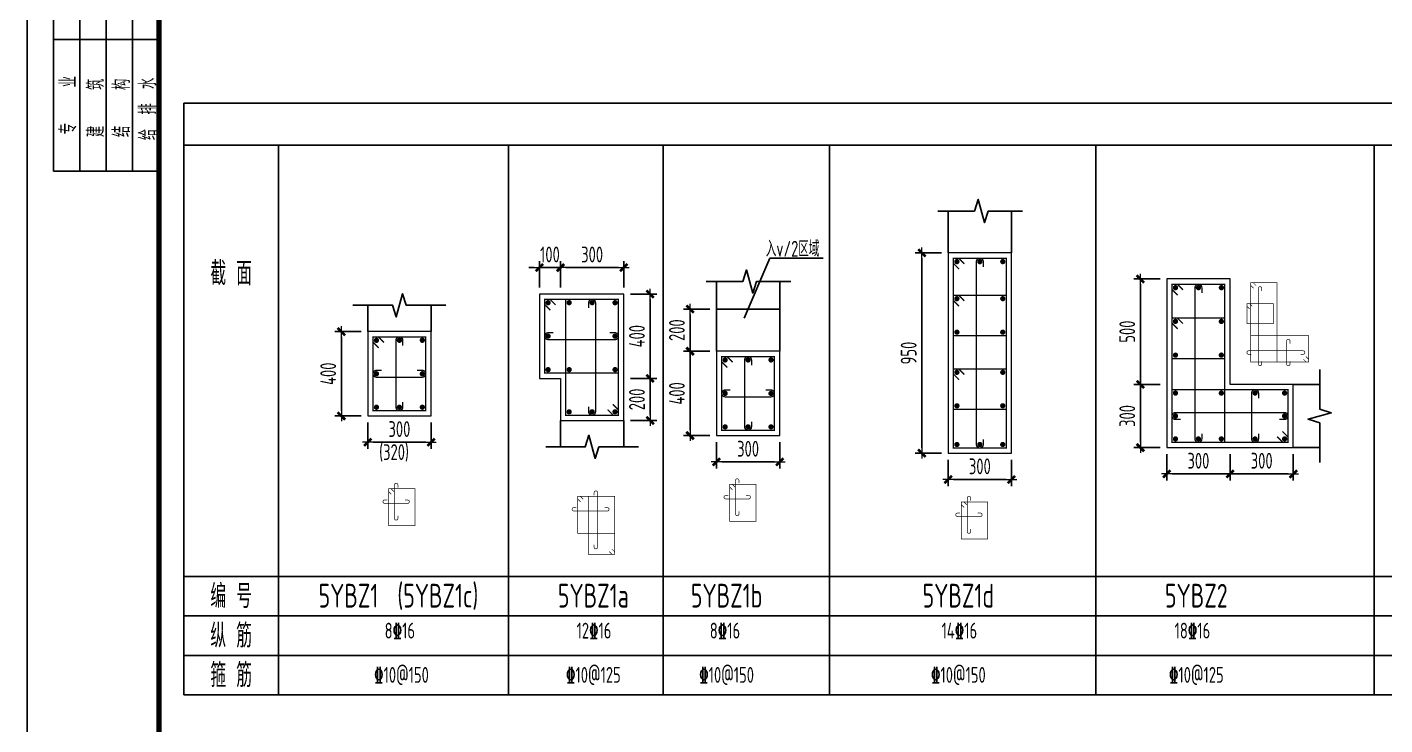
# Model space of a CAD drawing. Extents: x 292423 to 376523, y 106557 to 361882.
# Drawn here: x 292423 to 318171, y 204761 to 218000 of the extents above; entities that cross this region are included whole.
import ezdxf
from ezdxf.enums import TextEntityAlignment as Align

# ---------------------------------------------------------------- set-up
doc = ezdxf.new("R2010")
doc.units = 0
doc.header["$LTSCALE"] = 1000
doc.layers.get('0').update_dxf_attribs({"linetype": 'CONTINUOUS'})
doc.layers.get('Defpoints').update_dxf_attribs({"linetype": 'CONTINUOUS'})
for name, color, linetype in [('1508', 2, 'CONTINUOUS'), ('PUB_TITLE', 4, 'CONTINUOUS'), ('TAB', 7, 'CONTINUOUS'), ('TEXT', 7, 'CONTINUOUS'), ('THIN', 7, 'CONTINUOUS'), ('tk', 7, 'CONTINUOUS')]:
    doc.layers.add(name, color=color, linetype=linetype)
for name, color, linetype, lineweight in [('REIN', 6, 'CONTINUOUS', 18), ('Z-柱大样外框', 7, 'ByLayer', 18), ('Z-详图标注', 3, 'CONTINUOUS', 18)]:
    doc.layers.add(name, color=color, linetype=linetype, lineweight=lineweight)
doc.styles.add('DX', font='tssdeng.shx', dxfattribs={"width": 0.7, "bigfont": 'tssdchn.shx'})
doc.styles.get("Standard").update_dxf_attribs({"font": 'tssdeng.shx', "width": 0.7, "bigfont": 'tssdchn.shx'})
doc.styles.add('TCCAD_Dimension', font='Tssdeng.shx', dxfattribs={"width": 0.7, "bigfont": 'tssdchn.shx'})
doc.dimstyles.new('TCCAD_25_100', dxfattribs={"dimtxt": 300, "dimasz": 100, "dimexe": 125, "dimexo": 125, "dimgap": 100, "dimtad": 1, "dimdec": 0, "dimlfac": 0.25, "dimzin": 0, "dimdsep": 46, "dimtxsty": 'TCCAD_Dimension', "dimblk": '_TCDBK25_100', "dimcen": 0, "dimclrt": 7, "dimadec": 0, "dimazin": 0, "dimtfac": 1, "dimtdec": 0, "dimtix": 1, "dimtmove": 2, "dimatfit": 3, "dimfxl": 1, "dimtolj": 1, "dimtzin": 0, "dimarcsym": 0})

# ---------------------------------------------------------------- blocks, each defined once
blk = doc.blocks.new('_TCDBK25_100')
blk.add_line((-1, 0), (1, 0))
at = {"const_width": 0.5}
blk.add_lwpolyline([(-0.7, -0.7), (0.7, 0.7)], dxfattribs=at)
blk = doc.blocks.new('*D5')
at = {"layer": 'Defpoints', "color": 0}
for p in [(314035, 213222), (313535, 211222), (314035, 211222)]:
    blk.add_point(p, dxfattribs=at)
at = {"layer": 'Z-详图标注', "color": 0, "lineweight": -2}
for p, q in [((313910, 213222), (313410, 213222)), ((313535, 213122), (313535, 211322)), ((313910, 211222), (313410, 211222))]:
    blk.add_line(p, q, dxfattribs=at)
at = {"layer": 'Z-详图标注', "color": 0, "lineweight": -2, "xscale": 100, "yscale": 100, "zscale": 100}
for p, rotation in [((313535, 213222), 90), ((313535, 211222), 270)]:
    blk.add_blockref('_TCDBK25_100', p, dxfattribs=dict(at, rotation=rotation))
at = {"layer": 'Z-详图标注', "color": 7, "insert": (313285, 212222), "char_height": 300, "attachment_point": 5, "rotation": 90, "style": 'TCCAD_Dimension'}
blk.add_mtext('\\A1;500', dxfattribs=at)
blk = doc.blocks.new('*D6')
at = {"layer": 'Defpoints', "color": 0}
for p in [(314035, 211222), (313535, 210022), (314035, 210022)]:
    blk.add_point(p, dxfattribs=at)
at = {"layer": 'Z-详图标注', "color": 0, "lineweight": -2}
for p, q in [((313910, 211222), (313410, 211222)), ((313535, 211122), (313535, 210122)), ((313910, 210022), (313410, 210022))]:
    blk.add_line(p, q, dxfattribs=at)
at = {"layer": 'Z-详图标注', "color": 0, "lineweight": -2, "xscale": 100, "yscale": 100, "zscale": 100}
for p, rotation in [((313535, 211222), 90), ((313535, 210022), 270)]:
    blk.add_blockref('_TCDBK25_100', p, dxfattribs=dict(at, rotation=rotation))
at = {"layer": 'Z-详图标注', "color": 7, "insert": (313285, 210622), "char_height": 300, "attachment_point": 5, "rotation": 90, "style": 'TCCAD_Dimension'}
blk.add_mtext('\\A1;300', dxfattribs=at)
blk = doc.blocks.new('*D7')
at = {"layer": 'Defpoints', "color": 0}
for p in [(314035, 210022), (315235, 210022), (315235, 209522)]:
    blk.add_point(p, dxfattribs=at)
at = {"layer": 'Z-详图标注', "color": 0, "lineweight": -2}
for p, q in [((314035, 209897), (314035, 209397)), ((315235, 209897), (315235, 209397)), ((314135, 209522), (315135, 209522))]:
    blk.add_line(p, q, dxfattribs=at)
at = {"layer": 'Z-详图标注', "color": 0, "lineweight": -2, "xscale": 100, "yscale": 100, "zscale": 100, "rotation": 180}
blk.add_blockref('_TCDBK25_100', (314035, 209522), dxfattribs=at)
at = {"layer": 'Z-详图标注', "color": 0, "lineweight": -2, "xscale": 100, "yscale": 100, "zscale": 100}
blk.add_blockref('_TCDBK25_100', (315235, 209522), dxfattribs=at)
at = {"layer": 'Z-详图标注', "color": 7, "insert": (314635, 209772), "char_height": 300, "attachment_point": 5, "style": 'TCCAD_Dimension'}
blk.add_mtext('\\A1;300', dxfattribs=at)
blk = doc.blocks.new('*D8')
at = {"layer": 'Defpoints', "color": 0}
for p in [(315235, 210022), (316435, 210022), (316435, 209522)]:
    blk.add_point(p, dxfattribs=at)
at = {"layer": 'Z-详图标注', "color": 0, "lineweight": -2}
for p, q in [((315235, 209897), (315235, 209397)), ((316435, 209897), (316435, 209397)), ((315335, 209522), (316335, 209522))]:
    blk.add_line(p, q, dxfattribs=at)
at = {"layer": 'Z-详图标注', "color": 0, "lineweight": -2, "xscale": 100, "yscale": 100, "zscale": 100, "rotation": 180}
blk.add_blockref('_TCDBK25_100', (315235, 209522), dxfattribs=at)
at = {"layer": 'Z-详图标注', "color": 0, "lineweight": -2, "xscale": 100, "yscale": 100, "zscale": 100}
blk.add_blockref('_TCDBK25_100', (316435, 209522), dxfattribs=at)
at = {"layer": 'Z-详图标注', "color": 7, "insert": (315835, 209772), "char_height": 300, "attachment_point": 5, "style": 'TCCAD_Dimension'}
blk.add_mtext('\\A1;300', dxfattribs=at)
blk = doc.blocks.new('*D9')
at = {"layer": 'Defpoints', "color": 0}
for p in [(298882, 210623), (300082, 210623), (300082, 210123)]:
    blk.add_point(p, dxfattribs=at)
at = {"layer": 'Z-详图标注', "color": 0, "lineweight": -2}
for p, q in [((298882, 210498), (298882, 209998)), ((300082, 210498), (300082, 209998)), ((298982, 210123), (299982, 210123))]:
    blk.add_line(p, q, dxfattribs=at)
at = {"layer": 'Z-详图标注', "color": 0, "lineweight": -2, "xscale": 100, "yscale": 100, "zscale": 100, "rotation": 180}
blk.add_blockref('_TCDBK25_100', (298882, 210123), dxfattribs=at)
at = {"layer": 'Z-详图标注', "color": 0, "lineweight": -2, "xscale": 100, "yscale": 100, "zscale": 100}
blk.add_blockref('_TCDBK25_100', (300082, 210123), dxfattribs=at)
at = {"layer": 'Z-详图标注', "color": 7, "insert": (299482, 210373), "char_height": 300, "attachment_point": 5, "style": 'TCCAD_Dimension'}
blk.add_mtext('\\A1;300', dxfattribs=at)
blk = doc.blocks.new('*D10')
at = {"layer": 'Defpoints', "color": 0}
for p in [(298382, 212223), (298882, 212223), (298882, 210623)]:
    blk.add_point(p, dxfattribs=at)
at = {"layer": 'Z-详图标注', "color": 0, "lineweight": -2}
for p, q in [((298757, 212223), (298257, 212223)), ((298382, 210723), (298382, 212123)), ((298757, 210623), (298257, 210623))]:
    blk.add_line(p, q, dxfattribs=at)
at = {"layer": 'Z-详图标注', "color": 0, "lineweight": -2, "xscale": 100, "yscale": 100, "zscale": 100}
for p, rotation in [((298382, 212223), 90), ((298382, 210623), 270)]:
    blk.add_blockref('_TCDBK25_100', p, dxfattribs=dict(at, rotation=rotation))
at = {"layer": 'Z-详图标注', "color": 7, "insert": (298132, 211423), "char_height": 300, "attachment_point": 5, "rotation": 90, "style": 'TCCAD_Dimension'}
blk.add_mtext('\\A1;400', dxfattribs=at)
blk = doc.blocks.new('*D59')
at = {"layer": 'Defpoints', "color": 0}
for p in [(305495, 210250), (306695, 210250), (306695, 209750)]:
    blk.add_point(p, dxfattribs=at)
at = {"layer": 'Z-详图标注', "color": 0, "lineweight": -2}
for p, q in [((305495, 210125), (305495, 209625)), ((306695, 210125), (306695, 209625)), ((305595, 209750), (306595, 209750))]:
    blk.add_line(p, q, dxfattribs=at)
at = {"layer": 'Z-详图标注', "color": 0, "lineweight": -2, "xscale": 100, "yscale": 100, "zscale": 100, "rotation": 180}
blk.add_blockref('_TCDBK25_100', (305495, 209750), dxfattribs=at)
at = {"layer": 'Z-详图标注', "color": 0, "lineweight": -2, "xscale": 100, "yscale": 100, "zscale": 100}
blk.add_blockref('_TCDBK25_100', (306695, 209750), dxfattribs=at)
at = {"layer": 'Z-详图标注', "color": 7, "insert": (306095, 210000), "char_height": 300, "attachment_point": 5, "style": 'TCCAD_Dimension'}
blk.add_mtext('\\A1;300', dxfattribs=at)
blk = doc.blocks.new('*D60')
at = {"layer": 'Defpoints', "color": 0}
for p in [(304995, 211850), (305495, 211850), (305495, 210250)]:
    blk.add_point(p, dxfattribs=at)
at = {"layer": 'Z-详图标注', "color": 0, "lineweight": -2}
for p, q in [((305370, 211850), (304870, 211850)), ((304995, 210350), (304995, 211750)), ((305370, 210250), (304870, 210250))]:
    blk.add_line(p, q, dxfattribs=at)
at = {"layer": 'Z-详图标注', "color": 0, "lineweight": -2, "xscale": 100, "yscale": 100, "zscale": 100}
for p, rotation in [((304995, 211850), 90), ((304995, 210250), 270)]:
    blk.add_blockref('_TCDBK25_100', p, dxfattribs=dict(at, rotation=rotation))
at = {"layer": 'Z-详图标注', "color": 7, "insert": (304745, 211050), "char_height": 300, "attachment_point": 5, "rotation": 90, "style": 'TCCAD_Dimension'}
blk.add_mtext('\\A1;400', dxfattribs=at)
blk = doc.blocks.new('*D61')
at = {"layer": 'Defpoints', "color": 0}
for p in [(304995, 212650), (305495, 212650), (305495, 211850)]:
    blk.add_point(p, dxfattribs=at)
at = {"layer": 'Z-详图标注', "color": 0, "lineweight": -2}
for p, q in [((305370, 212650), (304870, 212650)), ((304995, 211950), (304995, 212550)), ((305370, 211850), (304870, 211850))]:
    blk.add_line(p, q, dxfattribs=at)
at = {"layer": 'Z-详图标注', "color": 0, "lineweight": -2, "xscale": 100, "yscale": 100, "zscale": 100}
for p, rotation in [((304995, 212650), 90), ((304995, 211850), 270)]:
    blk.add_blockref('_TCDBK25_100', p, dxfattribs=dict(at, rotation=rotation))
at = {"layer": 'Z-详图标注', "color": 7, "lineweight": -3, "insert": (304745, 212250), "char_height": 300, "attachment_point": 5, "rotation": 90, "style": 'TCCAD_Dimension'}
blk.add_mtext('\\A1;200', dxfattribs=at)
blk = doc.blocks.new('*D62')
at = {"layer": 'Defpoints', "color": 0}
for p in [(303737, 211336), (304237, 211336), (303737, 210536)]:
    blk.add_point(p, dxfattribs=at)
at = {"layer": 'Z-详图标注', "color": 0, "lineweight": -2}
for p, q in [((303862, 211336), (304362, 211336)), ((304237, 210636), (304237, 211236)), ((303862, 210536), (304362, 210536))]:
    blk.add_line(p, q, dxfattribs=at)
at = {"layer": 'Z-详图标注', "color": 0, "lineweight": -2, "xscale": 100, "yscale": 100, "zscale": 100}
for p, rotation in [((304237, 211336), 90), ((304237, 210536), 270)]:
    blk.add_blockref('_TCDBK25_100', p, dxfattribs=dict(at, rotation=rotation))
at = {"layer": 'Z-详图标注', "color": 7, "insert": (303987, 210936), "char_height": 300, "attachment_point": 5, "rotation": 90, "style": 'TCCAD_Dimension'}
blk.add_mtext('\\A1;200', dxfattribs=at)
blk = doc.blocks.new('*D63')
at = {"layer": 'Defpoints', "color": 0}
for p in [(303737, 212936), (304237, 212936), (303737, 211336)]:
    blk.add_point(p, dxfattribs=at)
at = {"layer": 'Z-详图标注', "color": 0, "lineweight": -2}
for p, q in [((303862, 212936), (304362, 212936)), ((304237, 211436), (304237, 212836)), ((303862, 211336), (304362, 211336))]:
    blk.add_line(p, q, dxfattribs=at)
at = {"layer": 'Z-详图标注', "color": 0, "lineweight": -2, "xscale": 100, "yscale": 100, "zscale": 100}
for p, rotation in [((304237, 212936), 90), ((304237, 211336), 270)]:
    blk.add_blockref('_TCDBK25_100', p, dxfattribs=dict(at, rotation=rotation))
at = {"layer": 'Z-详图标注', "color": 7, "insert": (303987, 212136), "char_height": 300, "attachment_point": 5, "rotation": 90, "style": 'TCCAD_Dimension'}
blk.add_mtext('\\A1;400', dxfattribs=at)
blk = doc.blocks.new('*D64')
at = {"layer": 'Defpoints', "color": 0}
for p in [(302537, 213436), (302537, 212936), (303737, 212936)]:
    blk.add_point(p, dxfattribs=at)
at = {"layer": 'Z-详图标注', "color": 0, "lineweight": -2}
for p, q in [((302537, 213061), (302537, 213561)), ((303737, 213061), (303737, 213561)), ((303637, 213436), (302637, 213436))]:
    blk.add_line(p, q, dxfattribs=at)
at = {"layer": 'Z-详图标注', "color": 0, "lineweight": -2, "xscale": 100, "yscale": 100, "zscale": 100, "rotation": 180}
blk.add_blockref('_TCDBK25_100', (302537, 213436), dxfattribs=at)
at = {"layer": 'Z-详图标注', "color": 0, "lineweight": -2, "xscale": 100, "yscale": 100, "zscale": 100}
blk.add_blockref('_TCDBK25_100', (303737, 213436), dxfattribs=at)
at = {"layer": 'Z-详图标注', "color": 7, "insert": (303137, 213686), "char_height": 300, "attachment_point": 5, "style": 'TCCAD_Dimension'}
blk.add_mtext('\\A1;300', dxfattribs=at)
blk = doc.blocks.new('*D65')
at = {"layer": 'Defpoints', "color": 0}
for p in [(302137, 213436), (302137, 212936), (302537, 212936)]:
    blk.add_point(p, dxfattribs=at)
at = {"layer": 'Z-详图标注', "color": 0, "lineweight": -2}
for p, q in [((302137, 213061), (302137, 213561)), ((302537, 213061), (302537, 213561)), ((302037, 213436), (301937, 213436)), ((302537, 213436), (302137, 213436)), ((302637, 213436), (302737, 213436))]:
    blk.add_line(p, q, dxfattribs=at)
at = {"layer": 'Z-详图标注', "color": 0, "lineweight": -2, "xscale": 100, "yscale": 100, "zscale": 100}
blk.add_blockref('_TCDBK25_100', (302137, 213436), dxfattribs=at)
at = {"layer": 'Z-详图标注', "color": 0, "lineweight": -2, "xscale": 100, "yscale": 100, "zscale": 100, "rotation": 180}
blk.add_blockref('_TCDBK25_100', (302537, 213436), dxfattribs=at)
at = {"layer": 'Z-详图标注', "color": 7, "insert": (302337, 213686), "char_height": 300, "attachment_point": 5, "style": 'TCCAD_Dimension'}
blk.add_mtext('\\A1;100', dxfattribs=at)
blk = doc.blocks.new('*D69')
at = {"layer": 'Defpoints', "color": 0}
for p in [(309890, 209916), (311090, 209916), (311090, 209416)]:
    blk.add_point(p, dxfattribs=at)
at = {"layer": 'Z-详图标注', "color": 0, "lineweight": -2}
for p, q in [((309890, 209791), (309890, 209291)), ((311090, 209791), (311090, 209291)), ((309990, 209416), (310990, 209416))]:
    blk.add_line(p, q, dxfattribs=at)
at = {"layer": 'Z-详图标注', "color": 0, "lineweight": -2, "xscale": 100, "yscale": 100, "zscale": 100, "rotation": 180}
blk.add_blockref('_TCDBK25_100', (309890, 209416), dxfattribs=at)
at = {"layer": 'Z-详图标注', "color": 0, "lineweight": -2, "xscale": 100, "yscale": 100, "zscale": 100}
blk.add_blockref('_TCDBK25_100', (311090, 209416), dxfattribs=at)
at = {"layer": 'Z-详图标注', "color": 7, "insert": (310490, 209666), "char_height": 300, "attachment_point": 5, "style": 'TCCAD_Dimension'}
blk.add_mtext('\\A1;300', dxfattribs=at)
blk = doc.blocks.new('*D70')
at = {"layer": 'Defpoints', "color": 0}
for p in [(309390, 213716), (309890, 213716), (309890, 209916)]:
    blk.add_point(p, dxfattribs=at)
at = {"layer": 'Z-详图标注', "color": 0, "lineweight": -2}
for p, q in [((309765, 213716), (309265, 213716)), ((309390, 210016), (309390, 213616)), ((309765, 209916), (309265, 209916))]:
    blk.add_line(p, q, dxfattribs=at)
at = {"layer": 'Z-详图标注', "color": 0, "lineweight": -2, "xscale": 100, "yscale": 100, "zscale": 100}
for p, rotation in [((309390, 213716), 90), ((309390, 209916), 270)]:
    blk.add_blockref('_TCDBK25_100', p, dxfattribs=dict(at, rotation=rotation))
at = {"layer": 'Z-详图标注', "color": 7, "insert": (309140, 211816), "char_height": 300, "attachment_point": 5, "rotation": 90, "style": 'TCCAD_Dimension'}
blk.add_mtext('\\A1;950', dxfattribs=at)
blk = doc.blocks.new('A1tk')
at = {"layer": 'PUB_TITLE'}
for p, q in [((500, 58400), (500, 43400)), ((1000, 58400), (1000, 43400)), ((1500, 58400), (1500, 43400)), ((2000, 58400), (2000, 43400)), ((2500, 45900), (500, 45900)), ((2500, 43400), (500, 43400))]:
    blk.add_line(p, q, dxfattribs=at)
at = {"layer": 'tk', "color": 5}
blk.add_lwpolyline([(0, 0), (0, 59400), (84100, 59400), (84100, 0)], close=True, dxfattribs=at)
at = {"layer": 'tk', "const_width": 100}
blk.add_lwpolyline([(2500, 1000), (83100, 1000), (83100, 58400), (2500, 58400)], close=True, dxfattribs=at)
at = {"layer": 'PUB_TITLE', "style": 'DX', "width": 0.7}
for s, p in [('专     业', (762, 44655)), ('建     筑', (1283, 44602, 2200)), ('结     构', (1774, 44602, 2200)), ('给  排  水', (2271, 44582, 2200))]:
    blk.add_text(s, height=320, rotation=90, dxfattribs=at).set_placement(p, align=Align.MIDDLE)

msp = doc.modelspace()

# ---------------------------------------------------------------- linework, layer by layer
at = {"layer": 'REIN', "color": 210, "elevation": 0}
for points, const_width in [([(310096, 213409.5), (309989.9, 213515.6), (309989.9, 213615.6), (310989.9, 213615.6), (310989.9, 210015.6), (309989.9, 210015.6), (309989.9, 213615.6), (310089.9, 213615.6), (310196, 213509.5)], 25), ([(314241.2, 212915.5), (314135.2, 213021.5), (314135.2, 213121.5), (315135.2, 213121.5), (315135.2, 210121.5), (314135.2, 210121.5), (314135.2, 213121.5), (314235.2, 213121.5), (314341.2, 213015.5)], 25), ([(315679.5, 213045.4), (315626.4, 213098.4), (315626.4, 213148.4), (316126.4, 213148.4), (316126.4, 211648.4), (315626.4, 211648.4), (315626.4, 213148.4), (315676.4, 213148.4), (315729.5, 213095.4)], 12.5), ([(302342.9, 212630.1), (302236.8, 212736.1), (302236.8, 212836.1), (303636.8, 212836.1), (303636.8, 211436.1), (302236.8, 211436.1), (302236.8, 212836.1), (302336.8, 212836.1), (302442.9, 212730.1)], 25), ([(303530.8, 210842.2), (303636.8, 210736.1), (303636.8, 210636.1), (302636.8, 210636.1), (302636.8, 212836.1), (303636.8, 212836.1), (303636.8, 210636.1), (303536.8, 210636.1), (303430.8, 210742.2)], 25), ([(299088.2, 211916.6), (298982.1, 212022.6), (298982.1, 212122.6), (299982.1, 212122.6), (299982.1, 210722.6), (298982.1, 210722.6), (298982.1, 212122.6), (299082.1, 212122.6), (299188.2, 212016.6)], 25), ([(316673.4, 211751.4), (316726.4, 211698.4), (316726.4, 211648.4), (315626.4, 211648.4), (315626.4, 212148.4), (316726.4, 212148.4), (316726.4, 211648.4), (316676.4, 211648.4), (316623.4, 211701.4)], 12.5), ([(305701, 211543.8), (305594.9, 211649.9), (305594.9, 211749.9), (306594.9, 211749.9), (306594.9, 210349.9), (305594.9, 210349.9), (305594.9, 211749.9), (305694.9, 211749.9), (305801, 211643.8)], 25), ([(316229.1, 210327.6), (316335.2, 210221.5), (316335.2, 210121.5), (314135.2, 210121.5), (314135.2, 211121.5), (316335.2, 211121.5), (316335.2, 210121.5), (316235.2, 210121.5), (316129.1, 210227.6)], 25), ([(299329, 209136.8), (299276, 209189.8), (299276, 209239.8), (299776, 209239.8), (299776, 208539.8), (299276, 208539.8), (299276, 209239.8), (299326, 209239.8), (299379, 209186.8)], 12.5), ([(302917.1, 208991.5), (302864.1, 209044.5), (302864.1, 209094.5), (303564.1, 209094.5), (303564.1, 208394.5), (302864.1, 208394.5), (302864.1, 209094.5), (302914.1, 209094.5), (302967.1, 209041.5)], 12.5), ([(303511, 208097.6), (303564.1, 208044.5), (303564.1, 207994.5), (303064.1, 207994.5), (303064.1, 209094.5), (303564.1, 209094.5), (303564.1, 207994.5), (303514.1, 207994.5), (303461, 208047.6)], 12.5), ([(305797.4, 209221.9), (305744.3, 209274.9), (305744.3, 209324.9), (306244.3, 209324.9), (306244.3, 208624.9), (305744.3, 208624.9), (305744.3, 209324.9), (305794.3, 209324.9), (305847.4, 209271.9)], 12.5), ([(310192.4, 208887.6), (310139.4, 208940.6), (310139.4, 208990.6), (310639.4, 208990.6), (310639.4, 208290.6), (310139.4, 208290.6), (310139.4, 208990.6), (310189.4, 208990.6), (310242.4, 208937.6)], 12.5)]:
    msp.add_lwpolyline(points, dxfattribs=dict(at, const_width=const_width))
at = {"layer": 'REIN', "color": 6, "const_width": 50, "elevation": 0}
for points in [[(310029.9, 213550.6, 1), (310079.9, 213550.6, 1)], [(310464.9, 213550.6, 1), (310514.9, 213550.6, 1)], [(310899.9, 213550.6, 1), (310949.9, 213550.6, 1)], [(314200.2, 213031.5, 1), (314200.2, 213081.5, 1)], [(314635.2, 213031.5, 1), (314635.2, 213081.5, 1)], [(315070.2, 213031.5, 1), (315070.2, 213081.5, 1)], [(302276.8, 212771.1, 1), (302326.8, 212771.1, 1)], [(302676.8, 212771.1, 1), (302726.8, 212771.1, 1)], [(303111.8, 212771.1, 1), (303161.8, 212771.1, 1)], [(303546.8, 212771.1, 1), (303596.8, 212771.1, 1)], [(310054.9, 212822, 1), (310054.9, 212872, 1)], [(310924.9, 212822, 1), (310924.9, 212872, 1)], [(314200.2, 212391.5, 1), (314200.2, 212441.5, 1)], [(315070.2, 212391.5, 1), (315070.2, 212441.5, 1)], [(302276.8, 212136.1, 1), (302326.8, 212136.1, 1)], [(303546.8, 212136.1, 1), (303596.8, 212136.1, 1)], [(310054.9, 212186.9, 1), (310054.9, 212236.9, 1)], [(310924.9, 212186.9, 1), (310924.9, 212236.9, 1)], [(299022.1, 212057.6, 1), (299072.1, 212057.6, 1)], [(299457.1, 212057.6, 1), (299507.1, 212057.6, 1)], [(299892.1, 212057.6, 1), (299942.1, 212057.6, 1)], [(305634.9, 211684.9, 1), (305684.9, 211684.9, 1)], [(306069.9, 211684.9, 1), (306119.9, 211684.9, 1)], [(306504.9, 211684.9, 1), (306554.9, 211684.9, 1)], [(314200.2, 211751.5, 1), (314200.2, 211801.5, 1)], [(315070.2, 211751.5, 1), (315070.2, 211801.5, 1)], [(299022.1, 211422.6, 1), (299072.1, 211422.6, 1)], [(299892.1, 211422.6, 1), (299942.1, 211422.6, 1)], [(302276.8, 211501.1, 1), (302326.8, 211501.1, 1)], [(302676.8, 211501.1, 1), (302726.8, 211501.1, 1)], [(303546.8, 211501.1, 1), (303596.8, 211501.1, 1)], [(310054.9, 211425, 1), (310054.9, 211475, 1)], [(310924.9, 211425, 1), (310924.9, 211475, 1)], [(305634.9, 211049.9, 1), (305684.9, 211049.9, 1)], [(306504.9, 211049.9, 1), (306554.9, 211049.9, 1)], [(314200.2, 211031.5, 1), (314200.2, 211081.5, 1)], [(315070.2, 211031.5, 1), (315070.2, 211081.5, 1)], [(315710.2, 211031.5, 1), (315710.2, 211081.5, 1)], [(316270.2, 211031.5, 1), (316270.2, 211081.5, 1)], [(299022.1, 210787.6, 1), (299072.1, 210787.6, 1)], [(299457.1, 210787.6, 1), (299507.1, 210787.6, 1)], [(299892.1, 210787.6, 1), (299942.1, 210787.6, 1)], [(302676.8, 210701.1, 1), (302726.8, 210701.1, 1)], [(303111.8, 210701.1, 1), (303161.8, 210701.1, 1)], [(303546.8, 210701.1, 1), (303596.8, 210701.1, 1)], [(310054.9, 210789.9, 1), (310054.9, 210839.9, 1)], [(310924.9, 210789.9, 1), (310924.9, 210839.9, 1)], [(314200.2, 210596.5, 1), (314200.2, 210646.5, 1)], [(316270.2, 210596.5, 1), (316270.2, 210646.5, 1)], [(305634.9, 210414.9, 1), (305684.9, 210414.9, 1)], [(306069.9, 210414.9, 1), (306119.9, 210414.9, 1)], [(306504.9, 210414.9, 1), (306554.9, 210414.9, 1)], [(310029.9, 210080.6, 1), (310079.9, 210080.6, 1)], [(310464.9, 210080.6, 1), (310514.9, 210080.6, 1)], [(310899.9, 210080.6, 1), (310949.9, 210080.6, 1)], [(314200.2, 210161.5, 1), (314200.2, 210211.5, 1)], [(314635.2, 210161.5, 1), (314635.2, 210211.5, 1)], [(315070.2, 210161.5, 1), (315070.2, 210211.5, 1)], [(315710.2, 210161.5, 1), (315710.2, 210211.5, 1)], [(316270.2, 210161.5, 1), (316270.2, 210211.5, 1)]]:
    msp.add_lwpolyline(points, format="xyb", close=True, dxfattribs=at)
at = {"layer": 'REIN', "color": 6, "elevation": 0}
for points, const_width in [([(310554.9, 210180.6), (310554.9, 210080.6, -1), (310424.9, 210080.6), (310424.9, 213550.6, -1), (310554.9, 213550.6), (310554.9, 213450.6)], 25), ([(314700.2, 210286.5), (314700.2, 210186.5, -1), (314570.2, 210186.5), (314570.2, 213056.5, -1), (314700.2, 213056.5), (314700.2, 212956.5)], 25), ([(315836.4, 211658.4), (315836.4, 211608.4, -1), (315771.4, 211608.4), (315771.4, 213043.4, -1), (315836.4, 213043.4), (315836.4, 212993.4)], 12.5), ([(303071.8, 212671.1), (303071.8, 212771.1, -1), (303201.8, 212771.1), (303201.8, 210701.1, -1), (303071.8, 210701.1), (303071.8, 210801.1)], 25), ([(303471.8, 212201.1), (303571.8, 212201.1, -1), (303571.8, 212071.1), (302301.8, 212071.1, -1), (302301.8, 212201.1), (302401.8, 212201.1)], 25), ([(299547.1, 210887.6), (299547.1, 210787.6, -1), (299417.1, 210787.6), (299417.1, 212057.6, -1), (299547.1, 212057.6), (299547.1, 211957.6)], 25), ([(316373.9, 211658.4), (316373.9, 211608.4, -1), (316308.9, 211608.4), (316308.9, 212043.4, -1), (316373.9, 212043.4), (316373.9, 211993.4)], 12.5), ([(306159.9, 210514.9), (306159.9, 210414.9, -1), (306029.9, 210414.9), (306029.9, 211684.9, -1), (306159.9, 211684.9), (306159.9, 211584.9)], 25), ([(315636.4, 211793.4), (315586.4, 211793.4, -1), (315586.4, 211858.4), (316621.4, 211858.4, -1), (316621.4, 211793.4), (316571.4, 211793.4)], 12.5), ([(299817.1, 211487.6), (299917.1, 211487.6, -1), (299917.1, 211357.6), (299047.1, 211357.6, -1), (299047.1, 211487.6), (299147.1, 211487.6)], 25), ([(306429.9, 211114.9), (306529.9, 211114.9, -1), (306529.9, 210984.9), (305659.9, 210984.9, -1), (305659.9, 211114.9), (305759.9, 211114.9)], 25), ([(315775.2, 210286.5), (315775.2, 210186.5, -1), (315645.2, 210186.5), (315645.2, 211056.5, -1), (315775.2, 211056.5), (315775.2, 210956.5)], 25), ([(314300.2, 210556.5), (314200.2, 210556.5, -1), (314200.2, 210686.5), (316270.2, 210686.5, -1), (316270.2, 210556.5), (316170.2, 210556.5)], 25), ([(299452.7, 208728.1), (299452.7, 208678.1, -1), (299387.7, 208678.1), (299387.7, 209313.1, -1), (299452.7, 209313.1), (299452.7, 209263.1)], 12.5), ([(305921, 208813.2), (305921, 208763.2, -1), (305856, 208763.2), (305856, 209398.2, -1), (305921, 209398.2), (305921, 209348.2)], 12.5), ([(303175.7, 209117.9), (303175.7, 209167.9, -1), (303240.7, 209167.9), (303240.7, 208132.9, -1), (303175.7, 208132.9), (303175.7, 208182.9)], 12.5), ([(306056, 209113.2), (306106, 209113.2, -1), (306106, 209048.2), (305671, 209048.2, -1), (305671, 209113.2), (305721, 209113.2)], 12.5), ([(310316.1, 208479), (310316.1, 208429, -1), (310251.1, 208429), (310251.1, 209064, -1), (310316.1, 209064), (310316.1, 209014)], 12.5), ([(299587.7, 209028.1), (299637.7, 209028.1, -1), (299637.7, 208963.1), (299202.7, 208963.1, -1), (299202.7, 209028.1), (299252.7, 209028.1)], 12.5), ([(303375.7, 208882.9), (303425.7, 208882.9, -1), (303425.7, 208817.9), (302790.7, 208817.9, -1), (302790.7, 208882.9), (302840.7, 208882.9)], 12.5), ([(310451.1, 208779), (310501.1, 208779, -1), (310501.1, 208714), (310066.1, 208714, -1), (310066.1, 208779), (310116.1, 208779)], 12.5)]:
    msp.add_lwpolyline(points, format="xyb", dxfattribs=dict(at, const_width=const_width))
for points, const_width in [([(310096, 212705.9), (309989.9, 212812), (309989.9, 212912), (310989.9, 212912), (310989.9, 212146.9), (309989.9, 212146.9), (309989.9, 212912), (310089.9, 212912), (310196, 212805.9)], 25), ([(315607, 212652.9), (315553.9, 212705.9), (315553.9, 212755.9), (316053.9, 212755.9), (316053.9, 212370.9), (315553.9, 212370.9), (315553.9, 212755.9), (315603.9, 212755.9), (315657, 212702.9)], 12.5), ([(314241.2, 212275.5), (314135.2, 212381.5), (314135.2, 212481.5), (315135.2, 212481.5), (315135.2, 211711.5), (314135.2, 211711.5), (314135.2, 212481.5), (314235.2, 212481.5), (314341.2, 212375.5)], 25), ([(310096, 211308.9), (309989.9, 211415), (309989.9, 211515), (310989.9, 211515), (310989.9, 210749.9), (309989.9, 210749.9), (309989.9, 211515), (310089.9, 211515), (310196, 211408.9)], 25)]:
    msp.add_lwpolyline(points, dxfattribs=dict(at, const_width=const_width))
at = {"layer": 'TAB'}
for p, q in [((295391.9, 216557.5), (368105.7, 216557.5, 0)), ((295391.9, 216557.5), (295391.9, 205328.5, 0)), ((295391.9, 215759.1), (297191.9, 215759.1)), ((297191.9, 215759.1), (368105.7, 215759.1, 0)), ((297191.9, 215759.1), (297191.9, 205328.5, 0)), ((297191.9, 215759.1), (297191.9, 205328.5, 0)), ((297191.9, 205328.5, 0), (297191.9, 215759.1)), ((301551.2, 205328.5, 0), (301551.2, 215759.1)), ((304485.2, 205328.5, 0), (304485.2, 215759.1)), ((307640.7, 215759.1), (307640.7, 205328.5, 0)), ((312689.4, 215759.1), (312689.4, 205328.5, 0)), ((317965.4, 215759.1), (317965.4, 205328.5, 0)), ((295391.9, 207578.5, 0), (368105.7, 207578.5, 0)), ((295391.9, 206828.5, 0), (368105.7, 206828.5, 0)), ((295391.9, 206078.5, 0), (368105.7, 206078.5, 0)), ((368105.7, 205328.5, 0), (295391.9, 205328.5, 0)), ((295391.9, 205328.5, 0), (368105.7, 205328.5, 0))]:
    msp.add_line(p, q, dxfattribs=at)
at = {"layer": 'THIN'}
for p, q in [((309889.9, 213715.6, 0), (309889.9, 214509.8, 0)), ((311089.9, 213715.6, 0), (311089.9, 214509.8, 0)), ((306021.3, 212475.9), (306504.6, 213618.3)), ((307516.2, 213618.3), (306504.6, 213618.3)), ((305494.9, 211849.9, 0), (305494.9, 213173.1, 0)), ((306694.9, 211849.9, 0), (306694.9, 213173.1, 0)), ((298882.1, 212222.6, 0), (298882.1, 212722.6, 0)), ((300082.1, 212222.6, 0), (300082.1, 212722.6, 0)), ((306694.9, 212649.9, 0), (305494.9, 212649.9, 0)), ((316435.2, 211221.5, 0), (316935.2, 211221.5, 0)), ((302536.8, 210536.1, 0), (302536.8, 210036.1, 0)), ((303736.8, 210536.1, 0), (303736.8, 210036.1, 0)), ((316435.2, 210021.5, 0), (316935.2, 210021.5, 0))]:
    msp.add_line(p, q, dxfattribs=at)
at = {"layer": 'THIN', "elevation": 0}
for points in [[(309695.1, 214509.8), (310388.5, 214509.8), (310458.5, 214729.8), (310578.5, 214289.8), (310648.5, 214509.8), (311298.5, 214509.8)], [(305300, 213173.1), (305993.4, 213173.1), (306063.4, 213393.1), (306183.4, 212953.1), (306253.4, 213173.1), (306903.4, 213173.1)], [(300362.1, 212722.6), (299612.1, 212722.6), (299542.1, 212942.6), (299422.1, 212502.6), (299352.1, 212722.6), (298602.1, 212722.6)], [(316935.2, 211501.5), (316935.2, 210751.5), (317155.2, 210681.5), (316715.2, 210561.5), (316935.2, 210491.5), (316935.2, 209741.5)], [(304016.8, 210036.1), (303266.8, 210036.1), (303196.8, 209816.1), (303076.8, 210256.1), (303006.8, 210036.1), (302256.8, 210036.1)]]:
    msp.add_lwpolyline(points, dxfattribs=at)
at = {"layer": 'Z-柱大样外框', "elevation": 0}
for points in [[(309889.9, 213715.6), (309889.9, 209915.6), (311089.9, 209915.6), (311089.9, 213715.6), (309889.9, 213715.6)], [(314035.2, 210021.5), (316435.2, 210021.5), (316435.2, 211221.5), (315235.2, 211221.5), (315235.2, 213221.5), (314035.2, 213221.5), (314035.2, 210021.5)], [(302536.8, 210536.1), (303736.8, 210536.1), (303736.8, 212936.1), (302136.8, 212936.1), (302136.8, 211336.1), (302536.8, 211336.1), (302536.8, 210536.1)], [(298882.1, 212222.6), (298882.1, 210622.6), (300082.1, 210622.6), (300082.1, 212222.6), (298882.1, 212222.6)], [(305494.9, 211849.9), (305494.9, 210249.9), (306694.9, 210249.9), (306694.9, 211849.9), (305494.9, 211849.9)]]:
    msp.add_lwpolyline(points, close=True, dxfattribs=at)

# ---------------------------------------------------------------- block references
at = {"layer": '1508'}
msp.add_blockref('A1tk', (292422.6, 171865.4), dxfattribs=at)

# ---------------------------------------------------------------- texts
at = {"layer": 'TAB', "width": 0.7}
for s, height, p in [('5YBZ1', 450, (298516.2, 207212.2, 0)), ('(5YBZ1c)', 450, (300210.9, 207212.2, 0)), ('5YBZ1a', 450, (303160.5, 207212.2)), ('5YBZ1b', 450, (305687.4, 207212.2)), ('5YBZ1d', 450, (310082.4, 207212.2)), ('5YBZ2', 450, (314595.3, 207212.2, 0)), ('%%13210@150', 300, (299521.5, 205709.3, 0)), ('%%13210@125', 300, (303160.5, 205709.3)), ('%%13210@150', 300, (305687.4, 205709.3)), ('%%13210@150', 300, (310082.4, 205709.3)), ('%%13210@125', 300, (314595.3, 205709.3, 0))]:
    msp.add_text(s, height=height, dxfattribs=at).set_placement(p, align=Align.MIDDLE_CENTER)
for s, p in [('8%%13216', (299202.5, 206309.3, 0)), ('12%%13216', (302841.5, 206309.3)), ('8%%13216', (305368.3, 206309.3)), ('14%%13216', (309763.4, 206309.3)), ('18%%13216', (314183.4, 206309.3, 0))]:
    msp.add_text(s, height=300, dxfattribs=at).set_placement(p, align=Align.BOTTOM_LEFT)
at = {"layer": 'TEXT', "color": 7, "width": 0.7}
for s, p in [('截 面', (296291.9, 213327.1)), ('编 号', (296291.9, 207203.5, 0)), ('纵 筋', (296291.9, 206453.5, 0)), ('箍 筋', (296291.9, 205703.5, 0))]:
    msp.add_text(s, height=450, dxfattribs=at).set_placement(p, align=Align.MIDDLE_CENTER)
at = {"layer": 'THIN', "width": 0.7}
msp.add_text('入v/2区域', height=300, dxfattribs=at).set_placement((306430.7, 213644.5))
at = {"layer": 'Z-详图标注', "color": 7, "width": 0.7}
msp.add_text('(320)', height=300, dxfattribs=at).set_placement((299097.9, 209786))

# ---------------------------------------------------------------- dimensions: what is measured, and where the dimension line sits
at = {"layer": 'Z-详图标注'}
for base, p1, p2, angle, picture, middle in [((302136.8, 213436.1, 0), (302536.8, 212936.1, 0), (302136.8, 212936.1, 0), 180, '*D65', (302336.8, 213686.1, 0)), ((302536.8, 213436.1, 0), (303736.8, 212936.1, 0), (302536.8, 212936.1, 0), 180, '*D64', (303136.8, 213686.1, 0)), ((309389.9, 213715.6, 0), (309889.9, 209915.6, 0), (309889.9, 213715.6, 0), 90, '*D70', (309139.9, 211815.6, 0)), ((313535.2, 211221.5, 0), (314035.2, 213221.5, 0), (314035.2, 211221.5, 0), 270, '*D5', (313285.2, 212221.5, 0)), ((304236.8, 212936.1, 0), (303736.8, 211336.1, 0), (303736.8, 212936.1, 0), 90, '*D63', (303986.8, 212136.1, 0)), ((298382.1, 212222.6, 0), (298882.1, 210622.6, 0), (298882.1, 212222.6, 0), 90, '*D10', (298132.1, 211422.6, 0)), ((304994.9, 211849.9, 0), (305494.9, 210249.9, 0), (305494.9, 211849.9, 0), 90, '*D60', (304744.9, 211049.9, 0)), ((304236.8, 211336.1, 0), (303736.8, 210536.1, 0), (303736.8, 211336.1, 0), 90, '*D62', (303986.8, 210936.1, 0)), ((313535.2, 210021.5, 0), (314035.2, 211221.5, 0), (314035.2, 210021.5, 0), 270, '*D6', (313285.2, 210621.5, 0))]:
    dim = msp.add_linear_dim(base=base, p1=p1, p2=p2, angle=angle, dimstyle='TCCAD_25_100', dxfattribs=at)
    dim.commit()
    dim.dimension.update_dxf_attribs({"geometry": picture, "text_midpoint": middle})
at = {"layer": 'Z-详图标注', "lineweight": -3}
dim = msp.add_linear_dim(base=(304994.9, 212649.9, 0), p1=(305494.9, 211849.9, 0), p2=(305494.9, 212649.9, 0), angle=90, dimstyle='TCCAD_25_100', dxfattribs=at)
dim.commit()
dim.dimension.update_dxf_attribs({"geometry": '*D61', "text_midpoint": (304744.9, 212249.9, 0)})
at = {"layer": 'Z-详图标注'}
for base, p1, p2, picture, middle in [((300082.1, 210122.6, 0), (298882.1, 210622.6, 0), (300082.1, 210622.6, 0), '*D9', (299482.1, 210372.6, 0)), ((306694.9, 209749.9, 0), (305494.9, 210249.9, 0), (306694.9, 210249.9, 0), '*D59', (306094.9, 209999.9, 0)), ((311089.9, 209415.6, 0), (309889.9, 209915.6, 0), (311089.9, 209915.6, 0), '*D69', (310489.9, 209665.6, 0)), ((315235.2, 209521.5, 0), (314035.2, 210021.5, 0), (315235.2, 210021.5, 0), '*D7', (314635.2, 209771.5, 0)), ((316435.2, 209521.5, 0), (315235.2, 210021.5, 0), (316435.2, 210021.5, 0), '*D8', (315835.2, 209771.5, 0))]:
    dim = msp.add_linear_dim(base=base, p1=p1, p2=p2, dimstyle='TCCAD_25_100', dxfattribs=at)
    dim.commit()
    dim.dimension.update_dxf_attribs({"geometry": picture, "text_midpoint": middle})

doc.saveas('drawing.dxf')
